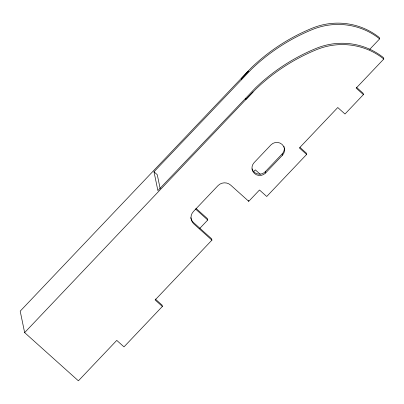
<?xml version="1.0" encoding="UTF-8"?>
<svg xmlns="http://www.w3.org/2000/svg" width="404" height="404" viewBox="0 0 404 404"><rect width="100%" height="100%" fill="white"/><g stroke="black" fill="none" stroke-linecap="round" stroke-linejoin="round"><path stroke-width="0.61" d="M162.363 306.449L155.131 299.965L211.913 240.133L193.834 223.912A9.004 8.742 -11.7 0 1 193.395 211.544L217.953 185.673A9.004 8.742 -11.7 0 1 230.664 185.103L248.748 201.318L259.489 190.001L266.721 196.485L306.626 154.444L299.389 147.955L337.759 107.525L344.991 114.014L363.408 94.607L356.176 88.123L383.8 59.014L383.527 57.691A65.978 64.044 -11.7 0 0 316.342 48.318A190.102 184.537 -11.7 0 0 255.444 87.941L157.888 190.592L153.995 171.791L251.546 69.14A190.102 184.537 -11.7 0 1 312.449 29.517A65.978 64.044 -11.7 0 1 379.634 38.885L379.356 37.562A65.978 64.044 -11.7 0 0 312.171 28.194A190.102 184.537 -11.7 0 0 251.273 67.816L20.2 311.156L24.644 332.608L78.396 380.821L116.761 340.39L123.998 346.879L162.363 306.449L162.09 305.126L155.308 299.046M24.644 332.608L253.02 91.966M199.51 228.684L207.747 220.003L207.474 218.68L195.879 208.282M253.601 171.685L255.323 169.872L260.292 174.331M369.705 49.349L379.634 38.885M265.574 173.008L282.457 155.217A7.878 7.651 -11.7 0 0 282.073 144.395A7.878 7.651 -11.7 0 0 270.948 144.895L254.071 162.686A7.878 7.651 -11.7 0 0 254.449 173.503A7.878 7.651 -11.7 0 0 265.574 173.008L265.302 171.68L282.184 153.894A7.878 7.651 -11.7 0 0 284.295 148.379M356.353 87.203L363.135 93.284L363.408 94.607M300.021 147.44L306.348 153.116L306.626 154.444M153.995 171.791L157.282 174.74L160.171 188.688M195.693 209.191L207.747 220.003M282.184 153.894L282.457 155.217M241.198 78.29L241.471 79.613M245.364 98.419L245.637 99.743L255.717 89.264A190.102 184.537 -11.7 0 1 316.615 49.642A65.978 64.044 -11.7 0 1 383.8 59.014M248.566 200.434L248.748 201.318M211.913 240.133L211.64 238.804L193.556 222.589A9.004 8.742 -11.7 0 1 190.824 217.66M265.302 171.68A7.878 7.651 -11.7 0 1 252.02 168.842M283.956 146.41A7.878 7.651 -11.7 0 1 284.194 147.384M246.243 73.488L241.304 78.82L248.687 71.043L246.243 73.488"/></g></svg>
